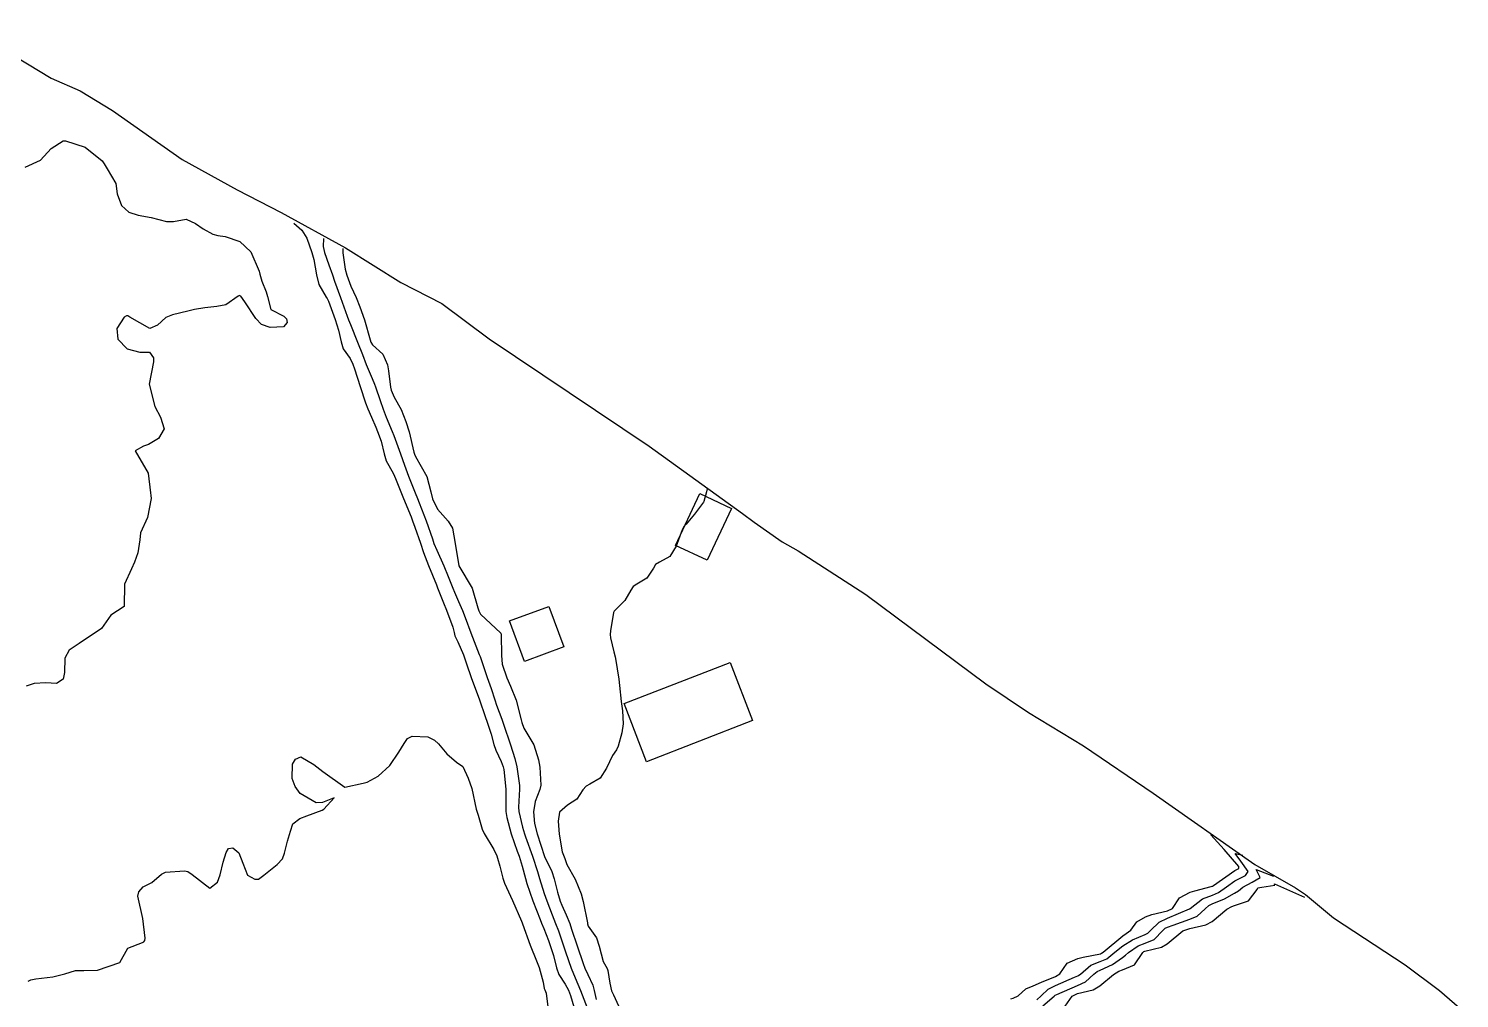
# Model space of a CAD drawing. Header units: metres. Extents: x 298520 to 308411, y 7433745 to 7450750.
# Drawn here: x 307161.1 to 307289.6, y 7435393.4 to 7435480.6 of the extents above; entities that cross this region are included whole.
import ezdxf

# ---------------------------------------------------------------- set-up
doc = ezdxf.new("R2010")
doc.units = ezdxf.units.M
doc.header["$LTSCALE"] = 10
for name, color, linetype in [('Area', 45, 'Continuous'), ('Curvas de Nivel 1m', 11, 'Continuous'), ('Curvas de Nivel 5m', 15, 'Continuous'), ('Edificações', 30, 'Continuous')]:
    doc.layers.add(name, color=color, linetype=linetype)

msp = doc.modelspace()

# ---------------------------------------------------------------- linework, layer by layer
at = {"layer": 'Area'}
msp.add_polyline3d([(307155.76, 7435480.56, 709.01), (307163.14, 7435476.1, 709.34), (307165.74, 7435474.97, 709.03), (307168.64, 7435473.21, 709.04), (307174.92, 7435468.8, 709.02), (307179.85, 7435466.08, 708.85), (307183.81, 7435464.02, 708.83), (307189.58, 7435460.86, 708.19), (307194.55, 7435457.75, 705.7), (307198.21, 7435455.85, 705.68), (307202.46, 7435452.68, 706.94), (307216.83, 7435443.05, 705.82), (307225.23, 7435436.98, 707.89), (307226.26, 7435436.22, 704.47), (307228.77, 7435434.44, 704.43), (307230.21, 7435433.63, 704.4), (307236.29, 7435429.7, 704.3), (307247.08, 7435421.68, 704.34), (307250.89, 7435419.11, 704.31), (307255.84, 7435416.12, 704.28), (307262.09, 7435411.88, 704.4), (307271.22, 7435405.47, 708.36), (307274.88, 7435403.35, 708.52), (307275.77, 7435402.76, 708.64), (307278.29, 7435400.68, 708.77), (307284.73, 7435396.44, 708.48), (307287.79, 7435394.15, 708.34), (307289.59, 7435392.57, 708.95)], dxfattribs=at)
at = {"layer": 'Curvas de Nivel 1m', "flags": 128}
for points, elevation in [([(307160.81, 7435468.12), (307162.18, 7435468.74), (307163.14, 7435469.79), (307164.21, 7435470.46), (307164.44, 7435470.48), (307166.2, 7435469.89), (307167.72, 7435468.67), (307167.91, 7435468.4), (307168.18, 7435467.97), (307168.96, 7435466.65), (307169.08, 7435465.72), (307169.45, 7435464.65), (307170.13, 7435464.07), (307170.97, 7435463.79), (307172.13, 7435463.59), (307173.5, 7435463.22), (307174.12, 7435463.22), (307175.26, 7435463.44), (307176.12, 7435463.04), (307176.78, 7435462.56), (307177.65, 7435462.09), (307178.11, 7435461.98), (307178.76, 7435461.88), (307180.1, 7435461.43), (307181.06, 7435460.51), (307181.81, 7435458.76), (307181.88, 7435458.5), (307182.06, 7435457.87), (307182.46, 7435456.9), (307182.56, 7435456.49), (307182.86, 7435455.32), (307184.03, 7435454.73), (307184.27, 7435454.47), (307184.34, 7435454.15), (307184.01, 7435453.75), (307182.81, 7435453.69), (307182.02, 7435453.98), (307181.52, 7435454.51), (307180.55, 7435456.01), (307180.18, 7435456.52), (307180.04, 7435456.57), (307180, 7435456.56), (307179.93, 7435456.52), (307178.82, 7435455.75), (307178.03, 7435455.59), (307176.95, 7435455.47), (307176.03, 7435455.31), (307175.42, 7435455.18), (307174.03, 7435454.85), (307173.43, 7435454.6), (307172.7, 7435453.92), (307172.01, 7435453.62), (307170.22, 7435454.64), (307170.02, 7435454.74), (307169.91, 7435454.75), (307169.71, 7435454.64), (307169.04, 7435453.61), (307169.12, 7435452.65), (307169.98, 7435451.78), (307171.12, 7435451.49), (307171.98, 7435451.48), (307172.33, 7435450.97), (307172.34, 7435450.61), (307171.95, 7435448.62), (307172.44, 7435446.61), (307172.96, 7435445.65), (307173.28, 7435444.6), (307172.77, 7435443.73), (307171.88, 7435443.19), (307171.45, 7435443.05), (307170.68, 7435442.63), (307171.85, 7435440.62), (307172.06, 7435438.84), (307172.09, 7435438.62), (307172.11, 7435438.34), (307171.8, 7435436.62), (307171.17, 7435435.25), (307171.11, 7435434.63), (307170.93, 7435433.46), (307170.62, 7435432.63), (307170.37, 7435432.01), (307169.73, 7435430.64), (307169.71, 7435428.64), (307168.5, 7435427.85), (307167.68, 7435426.66), (307165.67, 7435425.31), (307165.3, 7435425.06), (307164.76, 7435424.7), (307164.36, 7435424), (307164.34, 7435422.7), (307164.21, 7435422.12), (307163.62, 7435421.71), (307162.67, 7435421.77), (307161.62, 7435421.71), (307160.89, 7435421.48)], 709), ([(307184.92, 7435463.07), (307185.65, 7435462.45), (307186.11, 7435461.72), (307186.54, 7435460.44), (307186.72, 7435459.81), (307186.96, 7435458.44), (307187.18, 7435457.56), (307187.85, 7435456.42), (307187.93, 7435456.31), (307188.04, 7435456.08), (307188.65, 7435454.41), (307188.96, 7435453.46), (307189.17, 7435452.41), (307189.36, 7435451.78), (307189.98, 7435450.91), (307190.24, 7435450.4), (307190.38, 7435449.99), (307190.89, 7435448.39), (307191.38, 7435446.93), (307191.59, 7435446.38), (307191.92, 7435445.66), (307192.29, 7435444.76), (307192.45, 7435444.37), (307192.77, 7435443.49), (307193.06, 7435442.36), (307193.24, 7435441.73), (307193.86, 7435440.61), (307193.98, 7435440.35), (307194.07, 7435440.13), (307194.78, 7435438.34), (307195.46, 7435436.68), (307195.6, 7435436.33), (307195.8, 7435435.77), (307196.3, 7435434.32), (307196.59, 7435433.5), (307197.03, 7435432.32), (307197.74, 7435430.58), (307197.81, 7435430.39), (307197.84, 7435430.31), (307198.38, 7435428.96), (307198.65, 7435428.3), (307199.2, 7435426.77), (307199.32, 7435426.29), (307199.4, 7435426.01), (307199.67, 7435425.45), (307200.16, 7435424.28), (307200.44, 7435423.49), (307200.86, 7435422.27), (307201.61, 7435420.26), (307202.1, 7435418.75), (307202.28, 7435418.25), (307202.65, 7435417.17), (307202.9, 7435416.24), (307203.06, 7435415.74), (307203.55, 7435414.71), (307203.73, 7435414.23), (307203.78, 7435413.99), (307203.97, 7435412.23), (307203.97, 7435411.76), (307203.98, 7435410.23), (307204.05, 7435409.67), (307204.44, 7435408.22), (307205, 7435406.66), (307205.17, 7435406.21), (307205.43, 7435405.32), (307205.74, 7435404.21), (307205.87, 7435403.75), (307206.4, 7435402.2), (307207.05, 7435400.52), (307207.17, 7435400.19), (307207.37, 7435399.72), (307207.79, 7435398.62), (307207.95, 7435398.18), (307208.24, 7435397.28), (307208.52, 7435396.17), (307208.73, 7435395.58), (307209.31, 7435394.7), (307209.6, 7435394.16), (307209.77, 7435393.68), (307210.24, 7435392.15)], 708), ([(307187.59, 7435461.69), (307187.56, 7435460.97), (307187.68, 7435460.43), (307188.08, 7435459.32), (307188.41, 7435458.42), (307188.6, 7435457.87), (307189.11, 7435456.41), (307189.72, 7435454.71), (307189.84, 7435454.4), (307190.02, 7435453.96), (307190.66, 7435452.39), (307191.09, 7435451.28), (307191.43, 7435450.39), (307191.96, 7435449.12), (307192.19, 7435448.61), (307192.28, 7435448.38), (307192.69, 7435447.13), (307192.95, 7435446.36), (307193.22, 7435445.66), (307193.77, 7435444.35), (307193.9, 7435444.01), (307194.5, 7435442.34), (307194.87, 7435441.34), (307195.24, 7435440.34), (307195.84, 7435438.86), (307196.05, 7435438.33), (307196.19, 7435437.96), (307196.81, 7435436.32), (307197.38, 7435434.72), (307197.52, 7435434.31), (307197.77, 7435433.71), (307198.39, 7435432.3), (307198.79, 7435431.34), (307199.2, 7435430.29), (307199.36, 7435429.91), (307199.72, 7435429.09), (307200.08, 7435428.28), (307200.32, 7435427.66), (307200.84, 7435426.27), (307201.59, 7435424.33), (307201.62, 7435424.26), (307201.66, 7435424.14), (307202.3, 7435422.25), (307202.64, 7435421.26), (307202.98, 7435420.24), (307203.14, 7435419.77), (307203.6, 7435418.52), (307203.7, 7435418.23), (307203.76, 7435418.06), (307204.38, 7435416.22), (307204.79, 7435414.98), (307204.97, 7435414.22), (307205.19, 7435412.54), (307205.2, 7435412.21), (307205.11, 7435410.6), (307205.14, 7435410.21), (307205.48, 7435408.81), (307205.65, 7435408.21), (307205.73, 7435407.94), (307206.35, 7435406.2), (307206.81, 7435404.82), (307207, 7435404.19), (307207.4, 7435402.86), (307207.64, 7435402.19), (307208.13, 7435400.93), (307208.44, 7435400.17), (307208.69, 7435399.5), (307209.16, 7435398.16), (307209.34, 7435397.62), (307209.85, 7435396.15), (307210.19, 7435395.28), (307210.66, 7435394.15), (307211.28, 7435392.59)], 707), ([(307189.34, 7435460.79), (307189.32, 7435460.41), (307189.53, 7435458.95), (307189.68, 7435458.4), (307190.05, 7435457.42), (307190.54, 7435456.4), (307190.86, 7435455.57), (307191.27, 7435454.39), (307191.78, 7435452.6), (307191.85, 7435452.38), (307191.99, 7435452.15), (307192.92, 7435451.31), (307193.33, 7435450.36), (307193.43, 7435449.82), (307193.61, 7435448.35), (307193.67, 7435448.08), (307193.93, 7435447.45), (307194.57, 7435446.34), (307195, 7435445.26), (307195.28, 7435444.34), (307195.72, 7435442.49), (307195.76, 7435442.33), (307195.87, 7435442.1), (307196.88, 7435440.32), (307197.23, 7435438.93), (307197.39, 7435438.31), (307197.82, 7435437.38), (307198.79, 7435436.3), (307199.18, 7435435.67), (307199.42, 7435434.29), (307199.75, 7435432.28), (307200.96, 7435430.27), (307201.47, 7435428.51), (307201.54, 7435428.26), (307201.71, 7435427.96), (307203.51, 7435426.23), (307203.55, 7435426.1), (307203.59, 7435424.23), (307203.65, 7435423.46), (307204.05, 7435422.23), (307204.38, 7435421.47), (307204.9, 7435420.22), (307205.36, 7435418.45), (307205.41, 7435418.21), (307205.59, 7435417.72), (307206.48, 7435416.2), (307206.9, 7435414.85), (307207.01, 7435414.2), (307207.12, 7435412.59), (307207.02, 7435412.19), (307206.59, 7435411.11), (307206.44, 7435410.2), (307206.55, 7435409.14), (307206.78, 7435408.2), (307207.44, 7435406.19), (307208.09, 7435404.84), (307208.3, 7435404.18), (307208.61, 7435402.96), (307208.86, 7435402.17), (307209.01, 7435401.79), (307209.38, 7435400.93), (307209.71, 7435400.16), (307209.87, 7435399.65), (307210.36, 7435398.15), (307210.92, 7435396.55), (307211.07, 7435396.14), (307211.32, 7435395.56), (307211.78, 7435394.61), (307211.91, 7435394.13), (307212.09, 7435393.33)], 706), ([(307161.07, 7435394.98), (307161.31, 7435395.1), (307161.77, 7435395.19), (307163.31, 7435395.36), (307164.37, 7435395.64), (307165.32, 7435395.93), (307166.07, 7435395.93), (307167.32, 7435395.95), (307169.32, 7435396.64), (307170.03, 7435397.94), (307171.35, 7435398.46), (307171.46, 7435398.51), (307171.55, 7435398.62), (307171.58, 7435398.84), (307171.37, 7435400.62), (307170.92, 7435402.62), (307171.02, 7435403), (307171.41, 7435403.44), (307172.18, 7435403.84), (307173.06, 7435404.6), (307173.42, 7435404.77), (307175.12, 7435404.88), (307175.43, 7435404.83), (307175.81, 7435404.57), (307177.4, 7435403.32), (307178.08, 7435403.87), (307178.32, 7435404.54), (307178.58, 7435405.68), (307178.86, 7435406.53), (307179.08, 7435406.89), (307179.45, 7435406.94), (307180, 7435406.51), (307180.36, 7435405.58), (307180.78, 7435404.51), (307181.42, 7435404.15), (307181.76, 7435404.15), (307182.24, 7435404.49), (307183.43, 7435405.45), (307183.93, 7435405.98), (307184.09, 7435406.46), (307184.37, 7435407.55), (307184.63, 7435408.46), (307184.83, 7435409.1), (307185.48, 7435409.59), (307186.09, 7435409.84), (307187.49, 7435410.33), (307187.63, 7435410.43), (307188.55, 7435411.46), (307187.5, 7435411.03), (307186.93, 7435411), (307185.51, 7435411.84), (307185.05, 7435412.45), (307184.79, 7435413.19), (307184.82, 7435414.46), (307185.09, 7435414.92), (307185.55, 7435415.12), (307186.74, 7435414.44), (307187.53, 7435413.81), (307189.51, 7435412.4), (307191.15, 7435412.75), (307191.52, 7435412.86), (307192.5, 7435413.39), (307193.54, 7435414.35), (307194.35, 7435415.54), (307194.85, 7435416.34), (307195.13, 7435416.77), (307195.57, 7435416.99), (307196.97, 7435416.92), (307197.57, 7435416.63), (307197.91, 7435416.3), (307198.66, 7435415.4), (307199.55, 7435414.66), (307200.12, 7435414.27), (307200.6, 7435413.2), (307200.92, 7435412.27), (307201.32, 7435410.44), (307201.37, 7435410.26), (307201.49, 7435409.88), (307201.85, 7435408.63), (307202.02, 7435408.25), (307202.9, 7435406.79), (307203.16, 7435406.23), (307203.23, 7435406.03), (307203.43, 7435405.3), (307203.7, 7435404.23), (307203.86, 7435403.78), (307204.57, 7435402.22), (307205.37, 7435400.38), (307205.44, 7435400.21), (307205.46, 7435400.12), (307206.16, 7435398.2), (307206.73, 7435396.8), (307206.95, 7435396.19), (307207.31, 7435394.88), (307207.42, 7435394.31), (307207.46, 7435394.19), (307207.59, 7435393.9), (307207.79, 7435392.18)], 709), ([(307251.65, 7435393.3), (307252.03, 7435393.65), (307252.68, 7435394.27), (307253.31, 7435394.59), (307255.03, 7435395.33), (307255.32, 7435395.45), (307255.43, 7435395.5), (307255.56, 7435395.61), (307256.51, 7435396.42), (307257.34, 7435396.73), (307257.94, 7435396.98), (307258.66, 7435397.57), (307259.36, 7435398.15), (307260.23, 7435398.68), (307261.37, 7435399.16), (307261.62, 7435399.29), (307261.86, 7435399.54), (307262.62, 7435400.29), (307263.38, 7435400.63), (307265.36, 7435401.46), (307265.39, 7435401.47), (307265.43, 7435401.49), (307266.52, 7435402.37), (307267.41, 7435402.71), (307267.95, 7435402.93), (307268.69, 7435403.45), (307269.43, 7435403.99), (307270.38, 7435404.48), (307270.61, 7435404.84), (307269.97, 7435405.76), (307269.47, 7435406.44), (307270.14, 7435406.31)], 706), ([(307252.19, 7435392.75), (307253.2, 7435393.64), (307253.25, 7435393.69), (307253.3, 7435393.72), (307253.45, 7435393.78), (307255.31, 7435394.59), (307256.01, 7435394.91), (307256.78, 7435395.6), (307257.07, 7435395.85), (307257.33, 7435395.96), (307258.43, 7435396.48), (307259.35, 7435397.11), (307259.6, 7435397.3), (307259.89, 7435397.55), (307260.75, 7435398.15), (307261.36, 7435398.38), (307262.18, 7435398.72), (307262.96, 7435399.52), (307263.17, 7435399.73), (307263.38, 7435399.82), (307263.89, 7435400.02), (307265.38, 7435400.54), (307266.05, 7435400.82), (307266.75, 7435401.48), (307267.09, 7435401.78), (307267.4, 7435401.91), (307268.5, 7435402.36), (307269.41, 7435402.88), (307269.76, 7435403.1), (307270.14, 7435403.43), (307270.97, 7435403.88), (307271.7, 7435404.28), (307271.49, 7435404.72), (307271.33, 7435405.01), (307272.91, 7435404.42)], 707), ([(307254.19, 7435392.72), (307254.82, 7435393.62), (307255.31, 7435393.88), (307256.7, 7435394.21), (307257.31, 7435394.55), (307258.53, 7435395.57), (307259.02, 7435395.87), (307259.33, 7435396), (307260.43, 7435396.45), (307261.16, 7435397.54), (307261.26, 7435397.63), (307261.35, 7435397.67), (307262.85, 7435398.03), (307263.36, 7435398.33), (307264.75, 7435399.5), (307265.38, 7435399.72), (307266.82, 7435400.03), (307267.38, 7435400.34), (307268.7, 7435401.45), (307269.16, 7435401.68), (307269.4, 7435401.76), (307270.64, 7435402.19), (307271.42, 7435403.2), (307271.5, 7435403.35), (307271.84, 7435403.42), (307273.02, 7435403.61), (307273, 7435403.69), (307273, 7435403.73), (307275.67, 7435402.52)], 708)]:
    msp.add_lwpolyline(points, dxfattribs=dict(at, elevation=elevation))
at = {"layer": 'Curvas de Nivel 5m', "elevation": 705, "flags": 128}
for points in [[(307222.04, 7435439.21), (307221.99, 7435438.94), (307221.76, 7435438.08), (307221.73, 7435438.02), (307220.9, 7435436.94), (307220.15, 7435436.04), (307219.99, 7435435.85), (307219.8, 7435435.53), (307219.26, 7435434.05), (307218.7, 7435433.13), (307217.76, 7435432.61), (307217.42, 7435432.41), (307217.22, 7435432.08), (307216.64, 7435431.18), (307215.74, 7435430.63), (307215.41, 7435430.42), (307215.2, 7435430.1), (307214.64, 7435429.18), (307213.71, 7435428.21), (307213.65, 7435428.11), (307213.36, 7435426.45), (307213.34, 7435426.12), (307213.38, 7435425.81), (307213.67, 7435424.56), (307213.79, 7435424.11), (307213.82, 7435423.95), (307214.12, 7435422.11), (307214.19, 7435421.54), (307214.34, 7435420.1), (307214.45, 7435419.25), (307214.51, 7435418.1), (307214.4, 7435417.28), (307214.07, 7435416.1), (307213.9, 7435415.77), (307213.55, 7435415.26), (307213, 7435414.12), (307212.45, 7435413.21), (307211.52, 7435412.66), (307211.17, 7435412.49), (307210.88, 7435412.15), (307210.33, 7435411.33), (307209.5, 7435410.79), (307208.79, 7435410.17), (307208.67, 7435409.35), (307208.77, 7435408.17), (307209.03, 7435406.59), (307209.21, 7435406.16), (307209.27, 7435406), (307209.44, 7435405.45), (307210.2, 7435404.15), (307210.72, 7435402.83), (307210.92, 7435402.14), (307211.29, 7435400.22), (307211.31, 7435400.14), (307211.37, 7435399.93), (307212.11, 7435398.88), (307212.34, 7435398.13), (307212.7, 7435396.75), (307213.08, 7435396.11), (307213.14, 7435395.93), (307213.31, 7435394.8), (307213.47, 7435394.11), (307213.64, 7435393.76), (307214.38, 7435392.1)], [(307249.3, 7435393.39), (307249.53, 7435393.45), (307249.98, 7435393.67), (307250.67, 7435394.3), (307251.31, 7435394.55), (307252.07, 7435394.9), (307253.32, 7435395.39), (307253.72, 7435395.63), (307254.38, 7435396.58), (307255.34, 7435397), (307255.82, 7435397.13), (307257.35, 7435397.43), (307257.46, 7435397.48), (307257.61, 7435397.59), (307259.37, 7435399.05), (307259.68, 7435399.25), (307260.09, 7435399.55), (307260.62, 7435400.31), (307261.39, 7435400.76), (307261.96, 7435400.96), (307263.39, 7435401.28), (307263.83, 7435401.51), (307264.46, 7435402.45), (307265.41, 7435402.96), (307265.82, 7435403.08), (307267.29, 7435403.47), (307267.4, 7435403.5), (307267.42, 7435403.51), (307267.52, 7435403.56), (307269.44, 7435404.93), (307269.77, 7435405.11), (307269.78, 7435405.27), (307268.46, 7435406.8), (307267.27, 7435408.12), (307267.37, 7435408.2)]]:
    msp.add_lwpolyline(points, dxfattribs=at)
at = {"layer": 'Edificações'}
for points in [[(307221.39, 7435438.79), (307224.24, 7435437.44), (307222.04, 7435432.79), (307219.19, 7435434.13)], [(307204.3, 7435427.34), (307207.82, 7435428.65), (307209.18, 7435425), (307205.66, 7435423.69)], [(307214.59, 7435419.92), (307224.1, 7435423.61), (307226.13, 7435418.38), (307216.61, 7435414.69)]]:
    msp.add_lwpolyline(points, close=True, dxfattribs=at)

doc.saveas('drawing.dxf')
